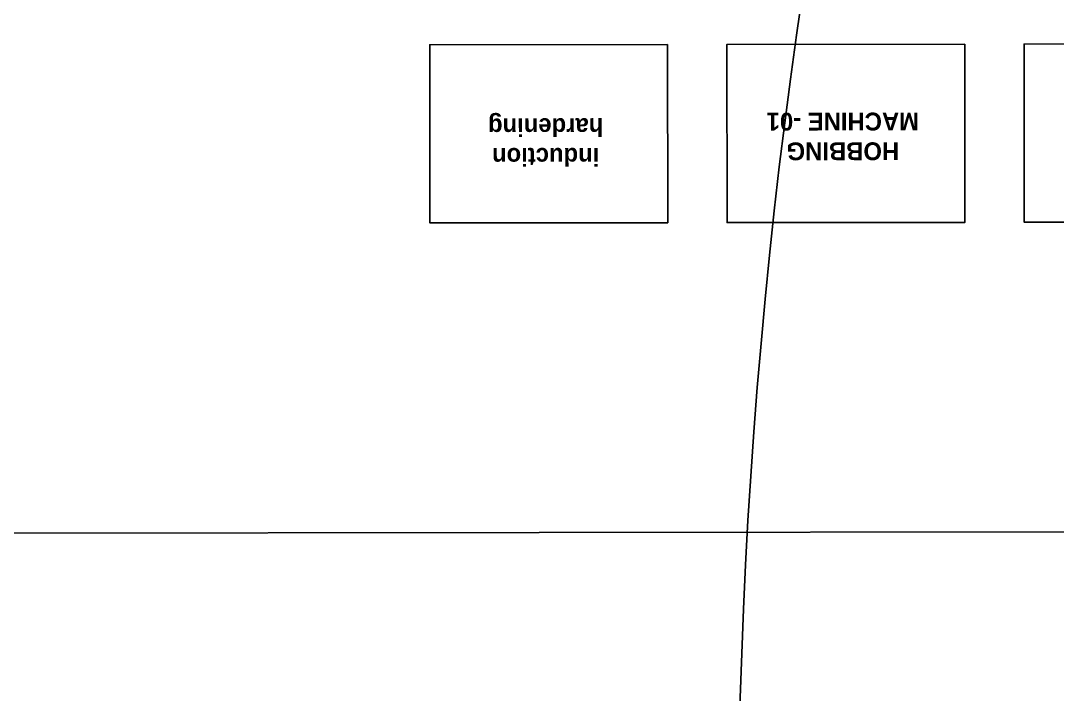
# Model space of a CAD drawing. Header units: feet. Extents: x -99009 to 3252343, y -11094690 to 9035152.
# Drawn here: x 2408344 to 2425784, y -1975477 to -1964143 of the extents above; entities that cross this region are included whole.
import ezdxf

# ---------------------------------------------------------------- set-up
doc = ezdxf.new("R2010")
doc.units = ezdxf.units.FT
doc.layers.add('1', color=1, linetype='Continuous')
doc.styles.get("Standard").update_dxf_attribs({"font": 'GOTHICB.TTF'})

msp = doc.modelspace()

# ---------------------------------------------------------------- linework, layer by layer
at = {"transparency": 33554684}
msp.add_line((2455907.58766, -1972711.3343), (2406101.83951, -1972767.88211), dxfattribs=at)
at = {"color": 3, "transparency": 33554684}
for points in [[(2424226.19204, -1964536.69902), (2424229.59814, -1967536.69709), (2420229.60071, -1967541.23856), (2420226.19461, -1964541.24049)], [(2429226.18881, -1964531.02219), (2429229.59491, -1967531.02026), (2425229.59749, -1967535.56172), (2425226.19139, -1964535.56366)], [(2419226.19526, -1964542.37586), (2419229.60136, -1967542.37392), (2415229.60394, -1967546.91539), (2415226.19784, -1964546.91732)]]:
    msp.add_lwpolyline(points, close=True, dxfattribs=at)
at = {"layer": '1'}
msp.add_arc((2520410.24778, -1978395.99612), 100000, 84.1346387202, 194.3871675539, dxfattribs=at)

# ---------------------------------------------------------------- texts
at = {"transparency": 33554684, "char_height": 300, "width": 4624.1165638, "attachment_point": 7, "rotation": 180.065051714}
for s, insert in [('{\\pxqc;induction \\Phardening}', (2419487.57594, -1965688.82126)), ('{\\pxqc;HOBBING \\PMACHINE -01}', (2424487.57272, -1965683.14442))]:
    msp.add_mtext(s, dxfattribs=dict(at, insert=insert))

doc.saveas('drawing.dxf')
